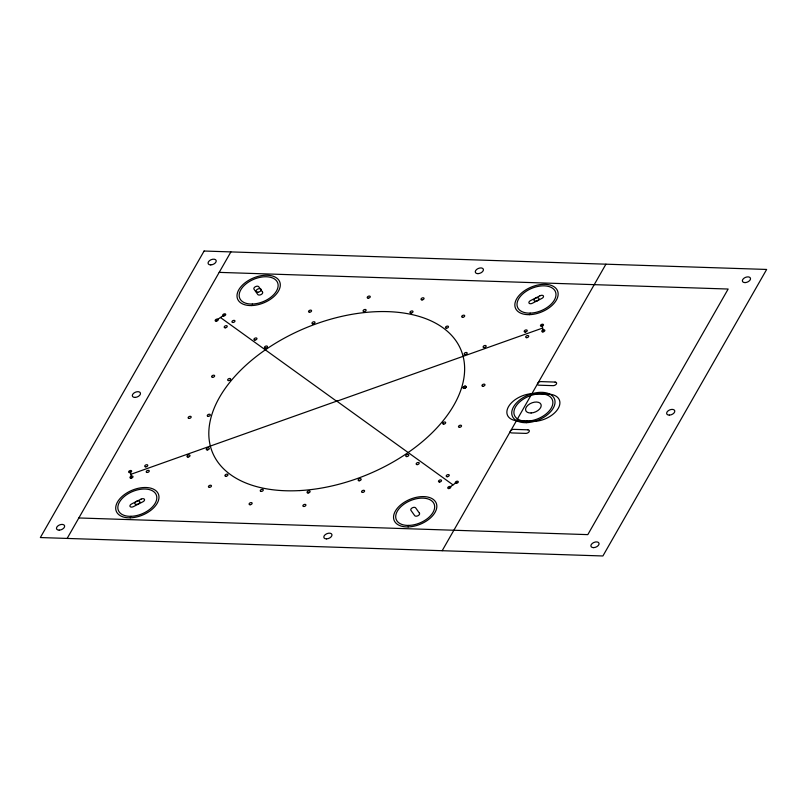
<?xml version="1.0" encoding="UTF-8"?>
<svg xmlns="http://www.w3.org/2000/svg" width="807" height="807" viewBox="0 0 807 807"><rect width="100%" height="100%" fill="white"/><g stroke="black" fill="none" stroke-linecap="round" stroke-linejoin="round"><path stroke-width="1.21" d="M67.142 538.43L230.893 251.905M442.175 550.707L605.926 264.182M216.669 320.137L224.195 314.881M449.257 487.509L456.772 482.253M130.805 474.334L336.902 401.069M336.549 401.321L542.647 328.056M219.191 272.373L728.156 289.037L587.809 534.627L78.844 517.963M336.701 401.059L453.02 484.876M220.432 317.504L336.751 401.331M541.971 325.282L543.313 330.83M130.139 471.56L131.48 477.108M204.1 251.027L40.35 537.553L602.9 555.973L766.65 269.447L204.1 251.027M141.064 499.14L131.541 503.992A2.683 1.594 -22.4 0 0 130.098 506.524A2.683 1.594 -22.4 0 0 133.417 506.625L142.94 501.772A2.683 1.594 -22.4 0 0 144.382 499.24A2.683 1.594 -22.4 0 0 141.064 499.14M540.034 295.755L530.512 300.608A2.683 1.594 -22.4 0 0 529.069 303.15A2.683 1.594 -22.4 0 0 532.378 303.25L541.901 298.398A2.683 1.594 -22.4 0 0 543.343 295.866A2.683 1.594 -22.4 0 0 540.034 295.755M555.085 382.074L541.023 381.61A2.683 1.594 -22.4 0 0 537.654 383.325A2.683 1.594 -22.4 0 0 538.975 385.191L553.037 385.655A2.683 1.594 -22.4 0 0 556.406 383.94A2.683 1.594 -22.4 0 0 555.085 382.074M548.215 394.098L534.153 393.634A20.478 12.125 -22.4 0 0 508.491 406.698A20.478 12.125 -22.4 0 0 518.558 420.931L532.62 421.385A20.478 12.125 -22.4 0 0 558.283 408.322A20.478 12.125 -22.4 0 0 548.215 394.098M527.808 429.808L513.736 429.354A2.683 1.594 -22.4 0 0 510.377 431.069A2.683 1.594 -22.4 0 0 511.688 432.935L525.761 433.389A2.683 1.594 -22.4 0 0 529.12 431.674A2.683 1.594 -22.4 0 0 527.808 429.808M262.517 292.043L258.775 286.767A2.683 1.594 -22.4 0 0 255.456 286.667A2.683 1.594 -22.4 0 0 254.013 289.199L257.756 294.474A2.683 1.594 -22.4 0 0 261.075 294.575A2.683 1.594 -22.4 0 0 262.517 292.043M419.438 513.191L415.686 507.916A2.683 1.594 -22.4 0 0 412.377 507.805A2.683 1.594 -22.4 0 0 410.924 510.337L414.677 515.612A2.683 1.594 -22.4 0 0 417.986 515.723A2.683 1.594 -22.4 0 0 419.438 513.191M593.609 547.63A4.297 2.542 -22.4 0 0 599.006 543.262A4.297 2.542 -22.4 0 0 592.328 543.393A4.297 2.542 -22.4 0 0 593.609 547.63M59.183 530.138A4.297 2.542 -22.4 0 0 64.58 525.771A4.297 2.542 -22.4 0 0 57.902 525.902A4.297 2.542 -22.4 0 0 59.183 530.138M745.073 282.601A4.297 2.542 -22.4 0 0 750.47 278.233A4.297 2.542 -22.4 0 0 743.792 278.365A4.297 2.542 -22.4 0 0 745.073 282.601M669.336 415.111A4.297 2.542 -22.4 0 0 674.733 410.743A4.297 2.542 -22.4 0 0 668.055 410.884A4.297 2.542 -22.4 0 0 669.336 415.111M477.976 273.644A4.297 2.542 -22.4 0 0 483.373 269.286A4.297 2.542 -22.4 0 0 476.695 269.417A4.297 2.542 -22.4 0 0 477.976 273.644M326.512 538.884A4.297 2.542 -22.4 0 0 331.919 534.516A4.297 2.542 -22.4 0 0 325.241 534.658A4.297 2.542 -22.4 0 0 326.512 538.884M542.859 331.909A1.614 0.958 -22.4 0 0 544.806 330.234A1.614 0.958 -22.4 0 0 542.264 330.356A1.614 0.958 -22.4 0 0 542.859 331.909M526.749 337.669A1.614 0.958 -22.4 0 0 528.696 335.994A1.614 0.958 -22.4 0 0 526.164 336.126A1.614 0.958 -22.4 0 0 526.749 337.669M525.256 332.06A1.614 0.958 -22.4 0 0 527.203 330.386A1.614 0.958 -22.4 0 0 524.661 330.517A1.614 0.958 -22.4 0 0 525.256 332.06M541.517 326.351A1.614 0.958 -22.4 0 0 543.464 324.676A1.614 0.958 -22.4 0 0 540.932 324.807A1.614 0.958 -22.4 0 0 541.517 326.351M129.685 472.63A1.614 0.958 -22.4 0 0 131.632 470.955A1.614 0.958 -22.4 0 0 129.09 471.086A1.614 0.958 -22.4 0 0 129.685 472.63M145.795 466.86A1.614 0.958 -22.4 0 0 147.742 465.185A1.614 0.958 -22.4 0 0 145.199 465.316A1.614 0.958 -22.4 0 0 145.795 466.86M147.288 472.468A1.614 0.958 -22.4 0 0 149.234 470.794A1.614 0.958 -22.4 0 0 146.692 470.925A1.614 0.958 -22.4 0 0 147.288 472.468M131.027 478.178A1.614 0.958 -22.4 0 0 132.973 476.503A1.614 0.958 -22.4 0 0 130.431 476.634A1.614 0.958 -22.4 0 0 131.027 478.178M223.751 315.951A1.614 0.958 -22.4 0 0 225.688 314.266A1.614 0.958 -22.4 0 0 223.136 314.417A1.614 0.958 -22.4 0 0 223.751 315.951M233.011 322.497A1.614 0.958 -22.4 0 0 234.938 320.813A1.614 0.958 -22.4 0 0 232.396 320.964A1.614 0.958 -22.4 0 0 233.011 322.497M225.274 327.803A1.614 0.958 -22.4 0 0 227.211 326.119A1.614 0.958 -22.4 0 0 224.659 326.27A1.614 0.958 -22.4 0 0 225.274 327.803M216.236 321.206A1.614 0.958 -22.4 0 0 218.162 319.532A1.614 0.958 -22.4 0 0 215.61 319.673A1.614 0.958 -22.4 0 0 216.236 321.206M448.823 488.578A1.614 0.958 -22.4 0 0 450.75 486.903A1.614 0.958 -22.4 0 0 448.198 487.045A1.614 0.958 -22.4 0 0 448.823 488.578M439.563 482.041A1.614 0.958 -22.4 0 0 441.49 480.357A1.614 0.958 -22.4 0 0 438.937 480.508A1.614 0.958 -22.4 0 0 439.563 482.041M447.3 476.725A1.614 0.958 -22.4 0 0 449.227 475.051A1.614 0.958 -22.4 0 0 446.675 475.192A1.614 0.958 -22.4 0 0 447.3 476.725M456.338 483.322A1.614 0.958 -22.4 0 0 458.265 481.638A1.614 0.958 -22.4 0 0 455.723 481.789A1.614 0.958 -22.4 0 0 456.338 483.322M464.116 388.328A1.614 0.958 -22.4 0 0 466.133 386.684A1.614 0.958 -22.4 0 0 463.632 386.745A1.614 0.958 -22.4 0 0 464.116 388.338A1.614 0.958 -22.4 0 0 466.133 386.694A1.614 0.958 -22.4 0 0 463.632 386.755A1.614 0.958 -22.4 0 0 464.116 388.328M443.648 424.129A1.614 0.958 -22.4 0 0 445.666 422.495A1.614 0.958 -22.4 0 0 443.154 422.545A1.614 0.958 -22.4 0 0 443.648 424.129M462.673 317.312A1.614 0.958 -22.4 0 0 464.691 315.678A1.614 0.958 -22.4 0 0 462.189 315.729A1.614 0.958 -22.4 0 0 462.673 317.312M368.224 298.187A1.614 0.958 -22.4 0 0 370.242 296.542A1.614 0.958 -22.4 0 0 367.74 296.603A1.614 0.958 -22.4 0 0 368.224 298.187M254.931 340.07A1.614 0.958 -22.4 0 0 256.949 338.436A1.614 0.958 -22.4 0 0 254.447 338.486A1.614 0.958 -22.4 0 0 254.931 340.07M189.141 418.45A1.614 0.958 -22.4 0 0 191.158 416.805A1.614 0.958 -22.4 0 0 188.646 416.866A1.614 0.958 -22.4 0 0 189.141 418.45M209.437 487.367A1.614 0.958 -22.4 0 0 211.454 485.733A1.614 0.958 -22.4 0 0 208.952 485.784A1.614 0.958 -22.4 0 0 209.437 487.367M303.886 506.503A1.614 0.958 -22.4 0 0 305.903 504.859A1.614 0.958 -22.4 0 0 303.392 504.92A1.614 0.958 -22.4 0 0 303.886 506.503M417.179 464.62A1.614 0.958 -22.4 0 0 419.206 462.976A1.614 0.958 -22.4 0 0 416.694 463.036A1.614 0.958 -22.4 0 0 417.179 464.62M482.949 386.271A1.614 0.958 -22.4 0 0 484.967 384.636A1.614 0.958 -22.4 0 0 482.465 384.687A1.614 0.958 -22.4 0 0 482.949 386.271M362.545 492.431A1.614 0.958 -22.4 0 0 364.572 490.787A1.614 0.958 -22.4 0 0 362.061 490.848A1.614 0.958 -22.4 0 0 362.545 492.431M250.109 504.738A1.614 0.958 -22.4 0 0 252.127 503.094A1.614 0.958 -22.4 0 0 249.615 503.154A1.614 0.958 -22.4 0 0 250.109 504.738M187.97 457.085A1.614 0.958 -22.4 0 0 189.998 455.451A1.614 0.958 -22.4 0 0 187.486 455.501A1.614 0.958 -22.4 0 0 187.97 457.085M212.614 377.343A1.614 0.958 -22.4 0 0 214.632 375.709A1.614 0.958 -22.4 0 0 212.12 375.759A1.614 0.958 -22.4 0 0 212.614 377.343M309.545 312.259A1.614 0.958 -22.4 0 0 311.563 310.624A1.614 0.958 -22.4 0 0 309.051 310.675A1.614 0.958 -22.4 0 0 309.545 312.259M422.021 299.922A1.614 0.958 -22.4 0 0 424.038 298.287A1.614 0.958 -22.4 0 0 421.536 298.338A1.614 0.958 -22.4 0 0 422.021 299.922M484.129 347.605A1.614 0.958 -22.4 0 0 486.147 345.961A1.614 0.958 -22.4 0 0 483.645 346.021A1.614 0.958 -22.4 0 0 484.129 347.605M459.496 427.347A1.614 0.958 -22.4 0 0 461.513 425.703A1.614 0.958 -22.4 0 0 459.012 425.753A1.614 0.958 -22.4 0 0 459.496 427.347M465.155 354.606A1.614 0.958 -22.4 0 0 467.182 352.962A1.614 0.958 -22.4 0 0 464.671 353.022A1.614 0.958 -22.4 0 0 465.155 354.606M446.453 328.227A1.614 0.958 -22.4 0 0 448.47 326.583A1.614 0.958 -22.4 0 0 445.968 326.643A1.614 0.958 -22.4 0 0 446.453 328.227M410.965 313.086A1.614 0.958 -22.4 0 0 412.992 311.441A1.614 0.958 -22.4 0 0 410.481 311.492A1.614 0.958 -22.4 0 0 410.965 313.086M364.078 311.593A1.614 0.958 -22.4 0 0 366.106 309.959A1.614 0.958 -22.4 0 0 363.594 310.009A1.614 0.958 -22.4 0 0 364.078 311.593M312.965 323.889A1.614 0.958 -22.4 0 0 314.982 322.255A1.614 0.958 -22.4 0 0 312.48 322.306A1.614 0.958 -22.4 0 0 312.965 323.889M265.442 348.14A1.614 0.958 -22.4 0 0 267.46 346.506A1.614 0.958 -22.4 0 0 264.948 346.556A1.614 0.958 -22.4 0 0 265.442 348.14M228.653 380.601A1.614 0.958 -22.4 0 0 230.671 378.957A1.614 0.958 -22.4 0 0 228.169 379.018A1.614 0.958 -22.4 0 0 228.653 380.601M208.277 416.362A1.614 0.958 -22.4 0 0 210.294 414.717A1.614 0.958 -22.4 0 0 207.792 414.778A1.614 0.958 -22.4 0 0 208.277 416.362M207.288 449.943A1.614 0.958 -22.4 0 0 209.306 448.299A1.614 0.958 -22.4 0 0 206.804 448.349A1.614 0.958 -22.4 0 0 207.288 449.943M225.92 476.291A1.614 0.958 -22.4 0 0 227.947 474.657A1.614 0.958 -22.4 0 0 225.435 474.708A1.614 0.958 -22.4 0 0 225.92 476.291M261.256 491.443A1.614 0.958 -22.4 0 0 263.284 489.799A1.614 0.958 -22.4 0 0 260.772 489.859A1.614 0.958 -22.4 0 0 261.256 491.443M308.052 492.986A1.614 0.958 -22.4 0 0 310.08 491.342A1.614 0.958 -22.4 0 0 307.568 491.402A1.614 0.958 -22.4 0 0 308.052 492.986M359.135 480.78A1.614 0.958 -22.4 0 0 361.153 479.136A1.614 0.958 -22.4 0 0 358.651 479.197A1.614 0.958 -22.4 0 0 359.135 480.78M406.748 456.591A1.614 0.958 -22.4 0 0 408.766 454.946A1.614 0.958 -22.4 0 0 406.254 455.007A1.614 0.958 -22.4 0 0 406.748 456.591M299.821 490.575A134.406 79.57 -22.4 0 0 461.241 350.591A134.406 79.57 -22.4 0 0 249.111 362.414A134.406 79.57 -22.4 0 0 299.821 490.575M531.127 412.982A8.221 4.872 -22.4 0 0 541.003 404.418A8.221 4.872 -22.4 0 0 528.02 405.134A8.221 4.872 -22.4 0 0 531.127 412.982M527.021 421.163A20.478 12.125 -22.4 0 0 552.523 400.252A20.478 12.125 -22.4 0 0 520.606 401.119A20.478 12.125 -22.4 0 0 527.021 421.163M526.315 422.676A22.757 13.477 -22.4 0 0 554.651 399.445A22.757 13.477 -22.4 0 0 519.183 400.403A22.757 13.477 -22.4 0 0 526.315 422.676M529.432 314.659A22.757 13.477 -22.4 0 0 557.758 291.428A22.757 13.477 -22.4 0 0 522.3 292.386A22.757 13.477 -22.4 0 0 529.432 314.659M530.138 313.136A20.478 12.125 -22.4 0 0 555.63 292.235A20.478 12.125 -22.4 0 0 523.723 293.092A20.478 12.125 -22.4 0 0 530.138 313.136M251.582 305.56A22.757 13.477 -22.4 0 0 279.908 282.329A22.757 13.477 -22.4 0 0 244.45 283.287A22.757 13.477 -22.4 0 0 251.582 305.56M252.288 304.047A20.478 12.125 -22.4 0 0 277.779 283.136A20.478 12.125 -22.4 0 0 245.873 284.003A20.478 12.125 -22.4 0 0 252.288 304.047M130.26 517.832A22.757 13.477 -22.4 0 0 158.596 494.61A22.757 13.477 -22.4 0 0 123.138 495.569A22.757 13.477 -22.4 0 0 130.26 517.832M130.976 516.319A20.478 12.125 -22.4 0 0 156.467 495.417A20.478 12.125 -22.4 0 0 124.55 496.275A20.478 12.125 -22.4 0 0 130.976 516.319M408.12 526.931A22.757 13.477 -22.4 0 0 436.446 503.699A22.757 13.477 -22.4 0 0 400.988 504.657A22.757 13.477 -22.4 0 0 408.12 526.931M408.826 525.418A20.478 12.125 -22.4 0 0 434.317 504.506A20.478 12.125 -22.4 0 0 402.411 505.374A20.478 12.125 -22.4 0 0 408.826 525.418M135.031 397.417A4.297 2.542 -22.4 0 0 140.428 393.049A4.297 2.542 -22.4 0 0 133.75 393.18A4.297 2.542 -22.4 0 0 135.031 397.417M210.768 264.898A4.297 2.542 -22.4 0 0 216.165 260.53A4.297 2.542 -22.4 0 0 209.487 260.671A4.297 2.542 -22.4 0 0 210.768 264.898M535.757 301.273A2.683 1.594 -22.4 0 0 538.985 298.479A2.683 1.594 -22.4 0 0 534.748 298.711A2.683 1.594 -22.4 0 0 535.757 301.273M257.907 292.184A2.683 1.594 -22.4 0 0 261.135 289.38A2.683 1.594 -22.4 0 0 256.898 289.622A2.683 1.594 -22.4 0 0 257.907 292.184M136.595 504.456A2.683 1.594 -22.4 0 0 139.823 501.661A2.683 1.594 -22.4 0 0 135.576 501.893A2.683 1.594 -22.4 0 0 136.595 504.456"/></g></svg>
